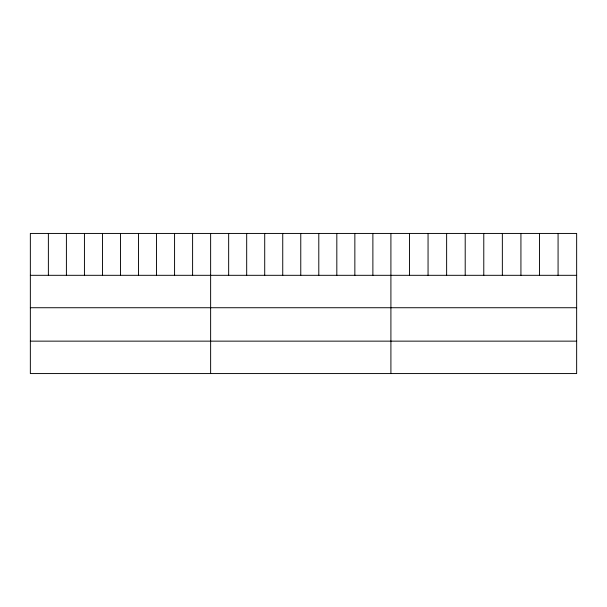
<?xml version="1.0" encoding="UTF-8"?>
<svg xmlns="http://www.w3.org/2000/svg" width="607" height="607" viewBox="0 0 607 607"><rect width="100%" height="100%" fill="white"/><g stroke="black" fill="none" stroke-linecap="round" stroke-linejoin="round"><path stroke-width="0.91" d="M576.65 275.312L576.65 373.563L30.35 373.563L30.35 233.437L576.65 233.437L576.65 275.312L30.35 275.312M30.35 307.734L576.65 307.734M30.35 341.142L576.65 341.142M558.076 233.437L558.076 275.312M539.502 233.437L539.502 275.312M520.927 233.437L520.927 275.312M502.353 233.437L502.353 275.312M483.779 233.437L483.779 275.312M465.205 233.437L465.205 275.312M446.631 233.437L446.631 275.312M428.056 233.437L428.056 275.312M409.482 233.437L409.482 275.312M390.908 233.437L390.908 373.563M372.88 233.437L372.88 275.312M354.852 233.437L354.852 275.312M336.824 233.437L336.824 275.312M318.796 233.437L318.796 275.312M300.769 233.437L300.769 275.312M282.741 233.437L282.741 275.312M264.713 233.437L264.713 275.312M246.685 233.437L246.685 275.312M228.657 233.437L228.657 275.312M210.629 233.437L210.629 373.563M192.601 233.437L192.601 275.312M174.573 233.437L174.573 275.312M156.545 233.437L156.545 275.312M138.517 233.437L138.517 275.312M120.49 233.437L120.49 275.312M102.462 233.437L102.462 275.312M84.434 233.437L84.434 275.312M66.406 233.437L66.406 275.312M48.378 233.437L48.378 275.312"/></g></svg>
